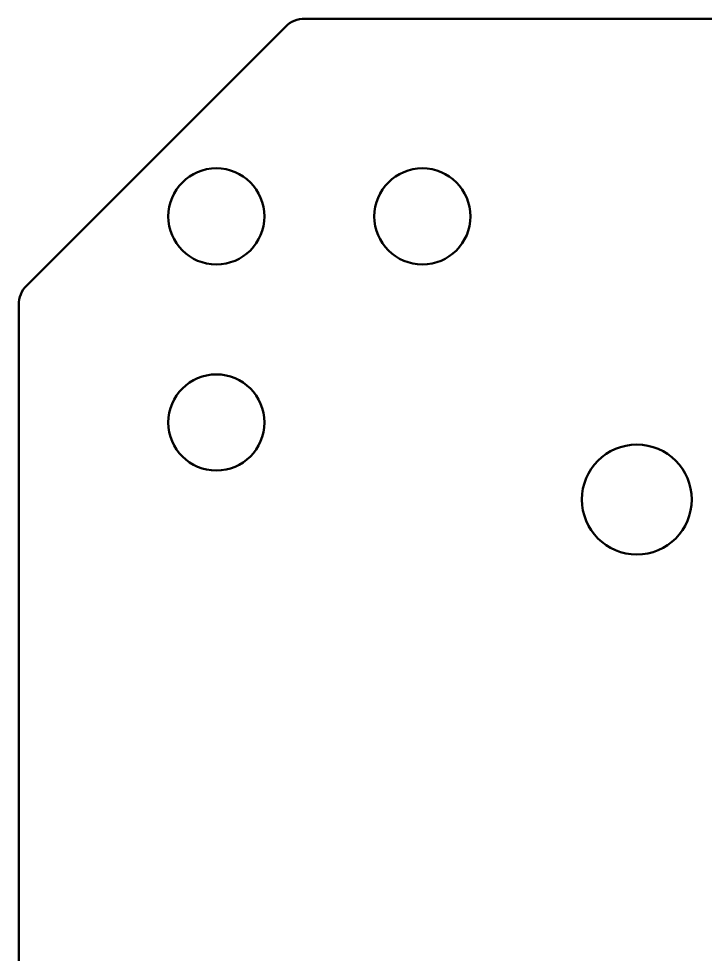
# Model space of a CAD drawing. Header units: millimetres. Extents: x -70 to 310, y -13 to 367.
# Drawn here: x -70.4 to -20.4, y 299.1 to 367.2 of the extents above; entities that cross this region are included whole.
import ezdxf

# ---------------------------------------------------------------- set-up
doc = ezdxf.new("R2010")
doc.units = ezdxf.units.MM
doc.layers.add('Visible (ISO)', color=7, linetype='Continuous', lineweight=50)

msp = doc.modelspace()

# ---------------------------------------------------------------- linework, layer by layer
at = {"layer": 'Visible (ISO)'}
for p, q in [((-49.588, 367.213), (288.755, 367.213)), ((-69.83, 347.799), (-51.002, 366.627)), ((-70.416, 63.413), (-70.416, 346.385))]:
    msp.add_line(p, q, dxfattribs=at)
for centre, radius in [((-56.027, 352.823), 3.5), ((-41.027, 352.823), 3.5), ((-56.027, 337.823), 3.5), ((-25.416, 332.213), 4)]:
    msp.add_circle(centre, radius, dxfattribs=at)
for centre, start, end in [((-49.588, 365.213), 90, 135), ((-68.416, 346.385), 135, 180)]:
    msp.add_arc(centre, 2, start, end, dxfattribs=at)

doc.saveas('drawing.dxf')
